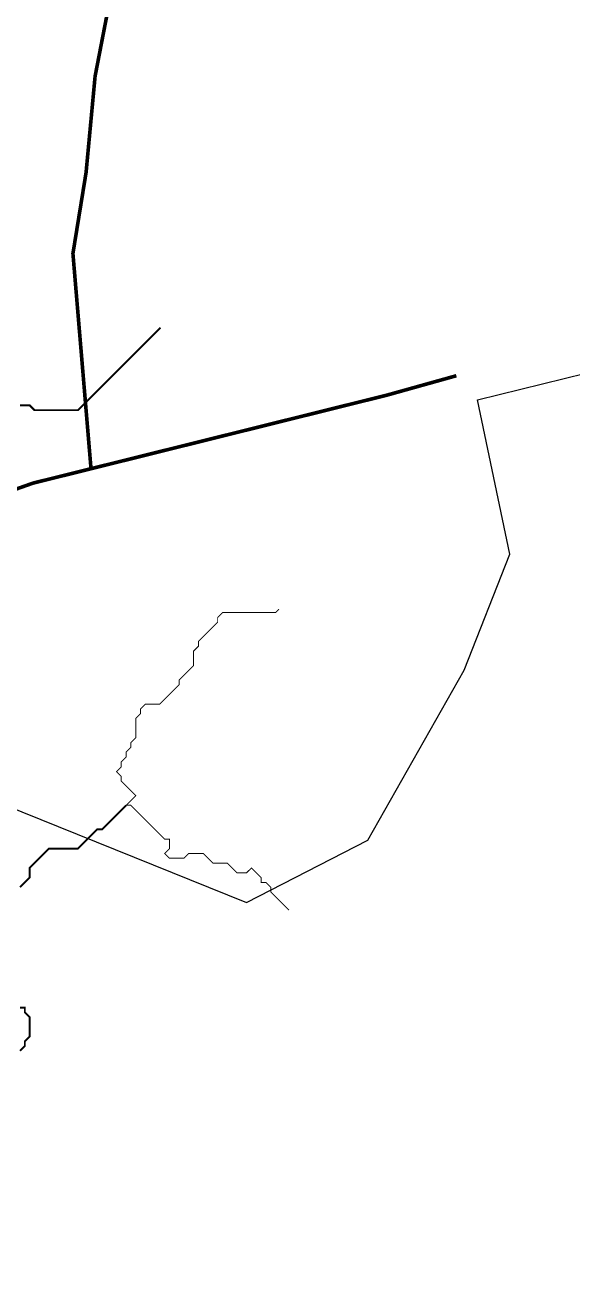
# Model space of a CAD drawing. Header units: metres. Extents: x 442821 to 452274, y 2561971 to 2571293.
# Drawn here: x 448048 to 448502, y 2566940 to 2567973 of the extents above; entities that cross this region are included whole.
import ezdxf

# ---------------------------------------------------------------- set-up
doc = ezdxf.new("R2010")
doc.units = ezdxf.units.M
doc.header["$LTSCALE"] = 8
for name, color, linetype in [('A_BUILT_2006', 252, 'Continuous'), ('A_MAIN_PIPE', 5, 'Continuous'), ('A_STREAMS', 5, 'Continuous')]:
    doc.layers.add(name, color=color, linetype=linetype)

msp = doc.modelspace()

# ---------------------------------------------------------------- linework, layer by layer
at = {"layer": 'A_BUILT_2006', "color": 252}
msp.add_lwpolyline([(444423.4, 2563343.2), (444431.5, 2563355.3), (444572.9, 2563267.8), (444295.2, 2562786.9), (444363.1, 2562577.1), (444377.7, 2562576.5), (444569.2, 2562604), (444800.1, 2562694.3), (445148.7, 2563361.2), (445469.4, 2563197.5), (445714.6, 2563159.3), (445807.5, 2563389.7), (445994.1, 2563715), (446180.6, 2564037.7), (446320.8, 2564284.9), (446551.4, 2564695.1), (447061.6, 2565726.9), (448013.4, 2567331.6), (448231.6, 2567243.7), (448332.3, 2567295.5), (448412.2, 2567436.6), (448449.9, 2567533.1), (448423.2, 2567661.3), (448638.9, 2567714.4)], dxfattribs=at)
at = {"layer": 'A_MAIN_PIPE', "color": 5, "const_width": 3}
for points in [[(448119.5, 2568000.4), (448105.9, 2567930), (448098.4, 2567849.9), (448087.5, 2567782.7), (448102.5, 2567604)], [(448405.6, 2567681.2), (448348.1, 2567665.1), (448054.4, 2567592), (447940.3, 2567551.7)]]:
    msp.add_lwpolyline(points, dxfattribs=at)
at = {"layer": 'A_STREAMS', "color": 5}
for points, const_width in [([(448160.2, 2567721.1), (448159.6, 2567720.6), (448155.6, 2567716.6), (448151.6, 2567712.6), (448147.6, 2567708.6), (448143.6, 2567704.6), (448139.6, 2567700.6), (448135.6, 2567696.6), (448131.6, 2567692.6), (448127.6, 2567688.6), (448123.6, 2567684.6), (448119.6, 2567680.6), (448115.6, 2567676.6), (448111.6, 2567672.6), (448107.6, 2567668.6), (448103.6, 2567664.6), (448099.6, 2567660.6), (448095.6, 2567656.6), (448091.6, 2567652.6), (448087.6, 2567652.6), (448083.6, 2567652.6), (448079.6, 2567652.6), (448075.6, 2567652.6), (448071.6, 2567652.6), (448067.6, 2567652.6), (448063.6, 2567652.6), (448059.6, 2567652.6), (448055.6, 2567652.6), (448051.6, 2567656.6), (448047.6, 2567656.6), (448043.6, 2567656.6)], 1.6), ([(448258.5, 2567487.3), (448255.6, 2567484.5), (448251.6, 2567484.5), (448247.6, 2567484.5), (448243.6, 2567484.5), (448239.6, 2567484.5), (448235.6, 2567484.5), (448231.6, 2567484.5), (448227.6, 2567484.5), (448223.6, 2567484.5), (448219.6, 2567484.5), (448215.6, 2567484.5), (448211.6, 2567484.5), (448207.6, 2567480.5), (448207.6, 2567476.5), (448203.6, 2567472.5), (448199.6, 2567468.5), (448195.6, 2567464.5), (448191.6, 2567460.5), (448191.6, 2567456.5), (448187.6, 2567452.5), (448187.6, 2567448.5), (448187.6, 2567444.5), (448187.6, 2567440.5), (448183.6, 2567436.5), (448179.6, 2567432.5), (448175.6, 2567428.5), (448175.6, 2567424.5), (448171.6, 2567420.5), (448167.6, 2567416.5), (448163.6, 2567412.5), (448159.6, 2567408.5), (448155.6, 2567408.5), (448151.6, 2567408.5), (448147.6, 2567408.5), (448143.6, 2567404.5), (448143.6, 2567400.5), (448139.6, 2567396.5), (448139.6, 2567392.5), (448139.6, 2567388.5), (448139.6, 2567384.5), (448139.6, 2567380.5), (448135.6, 2567376.5), (448135.6, 2567372.5), (448131.6, 2567368.5), (448131.6, 2567364.5), (448127.6, 2567360.4), (448127.6, 2567356.4), (448123.6, 2567352.4), (448127.6, 2567348.4), (448127.6, 2567344.4), (448131.6, 2567340.4), (448135.6, 2567336.4), (448139.6, 2567332.4), (448135.6, 2567328.4), (448131.6, 2567324.4)], 0.8), ([(448131.6, 2567324.4), (448127.6, 2567320.4), (448123.6, 2567316.4), (448119.6, 2567312.4), (448115.6, 2567308.4), (448111.6, 2567304.4), (448107.6, 2567304.4), (448103.6, 2567300.4), (448099.6, 2567296.4), (448095.6, 2567292.4), (448091.6, 2567288.4), (448087.6, 2567288.4), (448083.6, 2567288.4), (448079.6, 2567288.4), (448075.6, 2567288.4), (448071.6, 2567288.4), (448067.6, 2567288.4), (448063.6, 2567284.4), (448059.6, 2567280.4), (448055.6, 2567276.4), (448051.6, 2567272.4), (448051.6, 2567268.4), (448051.6, 2567264.4), (448047.6, 2567260.4), (448043.6, 2567256.4)], 1.6), ([(448266.7, 2567237.3), (448263.6, 2567240.4), (448259.6, 2567244.4), (448255.6, 2567248.4), (448251.6, 2567252.4), (448251.6, 2567256.4), (448247.6, 2567260.4), (448243.6, 2567260.4), (448243.6, 2567264.4), (448239.6, 2567268.4), (448235.6, 2567272.4), (448231.6, 2567268.4), (448227.6, 2567268.4), (448223.6, 2567268.4), (448219.6, 2567272.4), (448215.6, 2567276.4), (448211.6, 2567276.4), (448207.6, 2567276.4), (448203.6, 2567276.4), (448199.6, 2567280.4), (448195.6, 2567284.4), (448191.6, 2567284.4), (448187.6, 2567284.4), (448183.6, 2567284.4), (448179.6, 2567280.4), (448175.6, 2567280.4), (448171.6, 2567280.4), (448167.6, 2567280.4), (448163.6, 2567284.4), (448167.6, 2567288.4), (448167.6, 2567292.4), (448167.6, 2567296.4), (448163.6, 2567296.4), (448159.6, 2567300.4), (448155.6, 2567304.4), (448151.6, 2567308.4), (448147.6, 2567312.4), (448143.6, 2567316.4), (448139.6, 2567320.4), (448135.6, 2567324.4), (448131.6, 2567324.4)], 0.8), ([(448043.6, 2567156.4), (448047.6, 2567156.4), (448047.6, 2567152.4), (448051.6, 2567148.4), (448051.6, 2567144.4), (448051.6, 2567140.4), (448051.6, 2567136.4), (448051.6, 2567132.4), (448047.6, 2567128.4), (448047.6, 2567124.4), (448043.6, 2567120.4)], 1.6)]:
    msp.add_lwpolyline(points, dxfattribs=dict(at, const_width=const_width))

doc.saveas('drawing.dxf')
